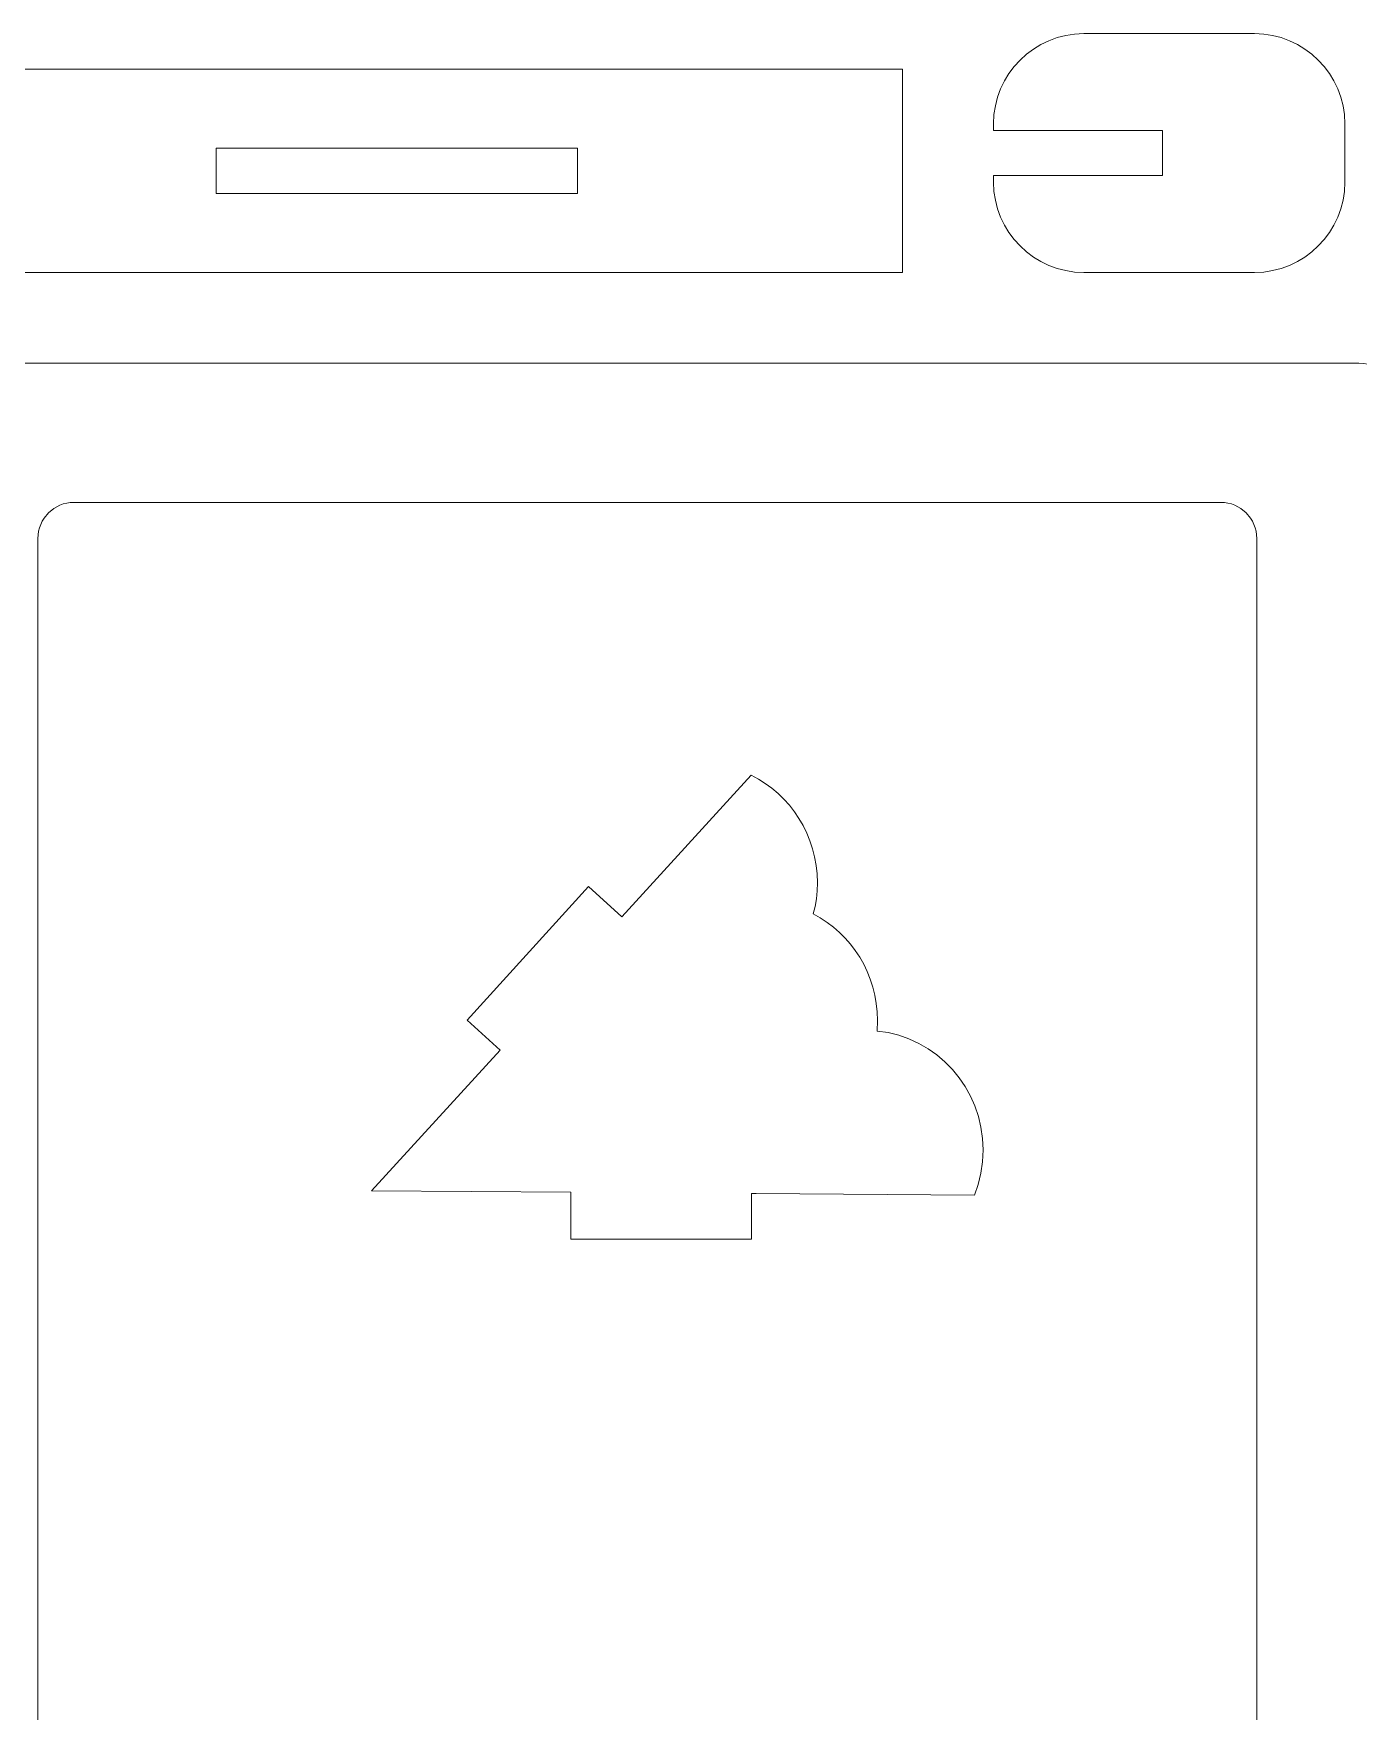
# Model space of a CAD drawing. Header units: millimetres. Extents: x -580 to 580, y -723 to 723.
# Drawn here: x -73.3 to 7.9, y 399.2 to 502 of the extents above; entities that cross this region are included whole.
import ezdxf

# ---------------------------------------------------------------- set-up
doc = ezdxf.new("R2010")
doc.units = ezdxf.units.MM
doc.header["$MEASUREMENT"] = 0
doc.layers.add('Camada 1', color=7, linetype='Continuous')

msp = doc.modelspace()

# ---------------------------------------------------------------- linework, layer by layer
at = {"layer": 'Camada 1', "color": 250, "lineweight": 9}
for points, knots in [([(-14.4818, 496.4651), (-14.4818, 496.4651), (-14.4818, 496.0619), (-14.4818, 496.0619), (-14.4818, 496.0619), (-14.4818, 496.0619), (-4.1449, 496.0619), (-4.1449, 496.0619), (-4.1449, 496.0619), (-4.1449, 496.0619), (-4.1449, 493.2965), (-4.1449, 493.2965), (-4.1449, 493.2965), (-4.1449, 493.2965), (-14.4818, 493.2965), (-14.4818, 493.2965), (-14.4818, 493.2965), (-14.4818, 493.2965), (-14.4818, 492.8928), (-14.4818, 492.8928), (-14.4818, 492.8928), (-14.4818, 492.8928), (-14.453, 492.3294), (-14.453, 492.3294), (-14.453, 492.3294), (-14.453, 492.3294), (-14.3689, 491.7818), (-14.3689, 491.7818), (-14.3689, 491.7818), (-14.3689, 491.7818), (-14.232, 491.2528), (-14.232, 491.2528), (-14.232, 491.2528), (-14.232, 491.2528), (-14.0453, 490.7453), (-14.0453, 490.7453), (-14.0453, 490.7453), (-14.0453, 490.7453), (-13.8116, 490.2621), (-13.8116, 490.2621), (-13.8116, 490.2621), (-13.8116, 490.2621), (-13.5338, 489.8061), (-13.5338, 489.8061), (-13.5338, 489.8061), (-13.5338, 489.8061), (-13.2147, 489.38), (-13.2147, 489.38), (-13.2147, 489.38), (-13.2147, 489.38), (-12.8571, 488.9867), (-12.8571, 488.9867), (-12.8571, 488.9867), (-12.8571, 488.9867), (-12.4638, 488.6292), (-12.4638, 488.6292), (-12.4638, 488.6292), (-12.4638, 488.6292), (-12.0378, 488.31), (-12.0378, 488.31), (-12.0378, 488.31), (-12.0378, 488.31), (-11.5817, 488.0322), (-11.5817, 488.0322), (-11.5817, 488.0322), (-11.5817, 488.0322), (-11.0985, 487.7985), (-11.0985, 487.7985), (-11.0985, 487.7985), (-11.0985, 487.7985), (-10.591, 487.6119), (-10.591, 487.6119), (-10.591, 487.6119), (-10.591, 487.6119), (-10.062, 487.475), (-10.062, 487.475), (-10.062, 487.475), (-10.062, 487.475), (-9.5145, 487.3908), (-9.5145, 487.3908), (-9.5145, 487.3908), (-9.5145, 487.3908), (-8.9511, 487.3621), (-8.9511, 487.3621), (-8.9511, 487.3621), (-8.9511, 487.3621), (1.4986, 487.3621), (1.4986, 487.3621), (1.4986, 487.3621), (1.4986, 487.3621), (2.0621, 487.3908), (2.0621, 487.3908), (2.0621, 487.3908), (2.0621, 487.3908), (2.6097, 487.475), (2.6097, 487.475), (2.6097, 487.475), (2.6097, 487.475), (3.1387, 487.6119), (3.1387, 487.6119), (3.1387, 487.6119), (3.1387, 487.6119), (3.6461, 487.7985), (3.6461, 487.7985), (3.6461, 487.7985), (3.6461, 487.7985), (4.1293, 488.0322), (4.1293, 488.0322), (4.1293, 488.0322), (4.1293, 488.0322), (4.5854, 488.31), (4.5854, 488.31), (4.5854, 488.31), (4.5854, 488.31), (5.0115, 488.6292), (5.0115, 488.6292), (5.0115, 488.6292), (5.0115, 488.6292), (5.4047, 488.9867), (5.4047, 488.9867), (5.4047, 488.9867), (5.4047, 488.9867), (5.7623, 489.38), (5.7623, 489.38), (5.7623, 489.38), (5.7623, 489.38), (6.0815, 489.8061), (6.0815, 489.8061), (6.0815, 489.8061), (6.0815, 489.8061), (6.3593, 490.2621), (6.3593, 490.2621), (6.3593, 490.2621), (6.3593, 490.2621), (6.593, 490.7453), (6.593, 490.7453), (6.593, 490.7453), (6.593, 490.7453), (6.7796, 491.2528), (6.7796, 491.2528), (6.7796, 491.2528), (6.7796, 491.2528), (6.9165, 491.7818), (6.9165, 491.7818), (6.9165, 491.7818), (6.9165, 491.7818), (7.0007, 492.3294), (7.0007, 492.3294), (7.0007, 492.3294), (7.0007, 492.3294), (7.0293, 492.8928), (7.0293, 492.8928), (7.0293, 492.8928), (7.0293, 492.8928), (7.0293, 496.4651), (7.0293, 496.4651), (7.0293, 496.4651), (7.0293, 496.4651), (7.0007, 497.0285), (7.0007, 497.0285), (7.0007, 497.0285), (7.0007, 497.0285), (6.9165, 497.5761), (6.9165, 497.5761), (6.9165, 497.5761), (6.9165, 497.5761), (6.7796, 498.1051), (6.7796, 498.1051), (6.7796, 498.1051), (6.7796, 498.1051), (6.593, 498.6125), (6.593, 498.6125), (6.593, 498.6125), (6.593, 498.6125), (6.3593, 499.0957), (6.3593, 499.0957), (6.3593, 499.0957), (6.3593, 499.0957), (6.0815, 499.5518), (6.0815, 499.5518), (6.0815, 499.5518), (6.0815, 499.5518), (5.7623, 499.9779), (5.7623, 499.9779), (5.7623, 499.9779), (5.7623, 499.9779), (5.4047, 500.3711), (5.4047, 500.3711), (5.4047, 500.3711), (5.4047, 500.3711), (5.0115, 500.7288), (5.0115, 500.7288), (5.0115, 500.7288), (5.0115, 500.7288), (4.5854, 501.0479), (4.5854, 501.0479), (4.5854, 501.0479), (4.5854, 501.0479), (4.1293, 501.3257), (4.1293, 501.3257), (4.1293, 501.3257), (4.1293, 501.3257), (3.6461, 501.5594), (3.6461, 501.5594), (3.6461, 501.5594), (3.6461, 501.5594), (3.1387, 501.7461), (3.1387, 501.7461), (3.1387, 501.7461), (3.1387, 501.7461), (2.6097, 501.8829), (2.6097, 501.8829), (2.6097, 501.8829), (2.6097, 501.8829), (2.0621, 501.9671), (2.0621, 501.9671), (2.0621, 501.9671), (2.0621, 501.9671), (1.4986, 501.9958), (1.4986, 501.9958), (1.4986, 501.9958), (1.4986, 501.9958), (-8.9511, 501.9958), (-8.9511, 501.9958), (-8.9511, 501.9958), (-8.9511, 501.9958), (-9.5145, 501.9671), (-9.5145, 501.9671), (-9.5145, 501.9671), (-9.5145, 501.9671), (-10.062, 501.8829), (-10.062, 501.8829), (-10.062, 501.8829), (-10.062, 501.8829), (-10.591, 501.7461), (-10.591, 501.7461), (-10.591, 501.7461), (-10.591, 501.7461), (-11.0985, 501.5594), (-11.0985, 501.5594), (-11.0985, 501.5594), (-11.0985, 501.5594), (-11.5817, 501.3257), (-11.5817, 501.3257), (-11.5817, 501.3257), (-11.5817, 501.3257), (-12.0378, 501.0479), (-12.0378, 501.0479), (-12.0378, 501.0479), (-12.0378, 501.0479), (-12.4638, 500.7288), (-12.4638, 500.7288), (-12.4638, 500.7288), (-12.4638, 500.7288), (-12.8571, 500.3711), (-12.8571, 500.3711), (-12.8571, 500.3711), (-12.8571, 500.3711), (-13.2147, 499.9779), (-13.2147, 499.9779), (-13.2147, 499.9779), (-13.2147, 499.9779), (-13.5338, 499.5518), (-13.5338, 499.5518), (-13.5338, 499.5518), (-13.5338, 499.5518), (-13.8116, 499.0957), (-13.8116, 499.0957), (-13.8116, 499.0957), (-13.8116, 499.0957), (-14.0453, 498.6125), (-14.0453, 498.6125), (-14.0453, 498.6125), (-14.0453, 498.6125), (-14.232, 498.1051), (-14.232, 498.1051), (-14.232, 498.1051), (-14.232, 498.1051), (-14.3689, 497.5761), (-14.3689, 497.5761), (-14.3689, 497.5761), (-14.3689, 497.5761), (-14.453, 497.0285), (-14.453, 497.0285), (-14.453, 497.0285), (-14.453, 497.0285), (-14.4818, 496.4651), (-14.4818, 496.4651), (-14.4818, 496.4651), (-14.4818, 496.4651), (-14.4818, 496.4651), (-14.4818, 496.4651)], [0, 0, 0, 0, 0.01351351, 0.01351351, 0.01351351, 0.01351351, 0.02702703, 0.02702703, 0.02702703, 0.02702703, 0.04054054, 0.04054054, 0.04054054, 0.04054054, 0.05405405, 0.05405405, 0.05405405, 0.05405405, 0.06756757, 0.06756757, 0.06756757, 0.06756757, 0.08108108, 0.08108108, 0.08108108, 0.08108108, 0.09459459, 0.09459459, 0.09459459, 0.09459459, 0.10810811, 0.10810811, 0.10810811, 0.10810811, 0.12162162, 0.12162162, 0.12162162, 0.12162162, 0.13513514, 0.13513514, 0.13513514, 0.13513514, 0.14864865, 0.14864865, 0.14864865, 0.14864865, 0.16216216, 0.16216216, 0.16216216, 0.16216216, 0.17567568, 0.17567568, 0.17567568, 0.17567568, 0.18918919, 0.18918919, 0.18918919, 0.18918919, 0.2027027, 0.2027027, 0.2027027, 0.2027027, 0.21621622, 0.21621622, 0.21621622, 0.21621622, 0.22972973, 0.22972973, 0.22972973, 0.22972973, 0.24324324, 0.24324324, 0.24324324, 0.24324324, 0.25675676, 0.25675676, 0.25675676, 0.25675676, 0.27027027, 0.27027027, 0.27027027, 0.27027027, 0.28378378, 0.28378378, 0.28378378, 0.28378378, 0.2972973, 0.2972973, 0.2972973, 0.2972973, 0.31081081, 0.31081081, 0.31081081, 0.31081081, 0.32432432, 0.32432432, 0.32432432, 0.32432432, 0.33783784, 0.33783784, 0.33783784, 0.33783784, 0.35135135, 0.35135135, 0.35135135, 0.35135135, 0.36486486, 0.36486486, 0.36486486, 0.36486486, 0.37837838, 0.37837838, 0.37837838, 0.37837838, 0.39189189, 0.39189189, 0.39189189, 0.39189189, 0.40540541, 0.40540541, 0.40540541, 0.40540541, 0.41891892, 0.41891892, 0.41891892, 0.41891892, 0.43243243, 0.43243243, 0.43243243, 0.43243243, 0.44594595, 0.44594595, 0.44594595, 0.44594595, 0.45945946, 0.45945946, 0.45945946, 0.45945946, 0.47297297, 0.47297297, 0.47297297, 0.47297297, 0.48648649, 0.48648649, 0.48648649, 0.48648649, 0.5, 0.5, 0.5, 0.5, 0.51351351, 0.51351351, 0.51351351, 0.51351351, 0.52702703, 0.52702703, 0.52702703, 0.52702703, 0.54054054, 0.54054054, 0.54054054, 0.54054054, 0.55405405, 0.55405405, 0.55405405, 0.55405405, 0.56756757, 0.56756757, 0.56756757, 0.56756757, 0.58108108, 0.58108108, 0.58108108, 0.58108108, 0.59459459, 0.59459459, 0.59459459, 0.59459459, 0.60810811, 0.60810811, 0.60810811, 0.60810811, 0.62162162, 0.62162162, 0.62162162, 0.62162162, 0.63513514, 0.63513514, 0.63513514, 0.63513514, 0.64864865, 0.64864865, 0.64864865, 0.64864865, 0.66216216, 0.66216216, 0.66216216, 0.66216216, 0.67567568, 0.67567568, 0.67567568, 0.67567568, 0.68918919, 0.68918919, 0.68918919, 0.68918919, 0.7027027, 0.7027027, 0.7027027, 0.7027027, 0.71621622, 0.71621622, 0.71621622, 0.71621622, 0.72972973, 0.72972973, 0.72972973, 0.72972973, 0.74324324, 0.74324324, 0.74324324, 0.74324324, 0.75675676, 0.75675676, 0.75675676, 0.75675676, 0.77027027, 0.77027027, 0.77027027, 0.77027027, 0.78378378, 0.78378378, 0.78378378, 0.78378378, 0.7972973, 0.7972973, 0.7972973, 0.7972973, 0.81081081, 0.81081081, 0.81081081, 0.81081081, 0.82432432, 0.82432432, 0.82432432, 0.82432432, 0.83783784, 0.83783784, 0.83783784, 0.83783784, 0.85135135, 0.85135135, 0.85135135, 0.85135135, 0.86486486, 0.86486486, 0.86486486, 0.86486486, 0.87837838, 0.87837838, 0.87837838, 0.87837838, 0.89189189, 0.89189189, 0.89189189, 0.89189189, 0.90540541, 0.90540541, 0.90540541, 0.90540541, 0.91891892, 0.91891892, 0.91891892, 0.91891892, 0.93243243, 0.93243243, 0.93243243, 0.93243243, 0.94594595, 0.94594595, 0.94594595, 0.94594595, 0.95945946, 0.95945946, 0.95945946, 0.95945946, 0.97297297, 0.97297297, 0.97297297, 0.97297297, 1, 1, 1, 1]), ([(-20.0494, 487.3621), (-20.0494, 487.3621), (-20.0494, 499.8062), (-20.0494, 499.8062), (-20.0494, 499.8062), (-20.0494, 499.8062), (-81.9933, 499.8062), (-81.9933, 499.8062), (-81.9933, 499.8062), (-81.9933, 499.8062), (-81.9933, 487.3621), (-81.9933, 487.3621), (-81.9933, 487.3621), (-81.9933, 487.3621), (-20.0494, 487.3621), (-20.0494, 487.3621), (-20.0494, 487.3621), (-20.0494, 487.3621), (-20.0494, 487.3621), (-20.0494, 487.3621)], [0, 0, 0, 0, 0.16666667, 0.16666667, 0.16666667, 0.16666667, 0.33333333, 0.33333333, 0.33333333, 0.33333333, 0.5, 0.5, 0.5, 0.5, 0.66666667, 0.66666667, 0.66666667, 0.66666667, 1, 1, 1, 1]), ([(7.8928, 377.0311), (7.8928, 377.0311), (-79.2502, 377.0311), (-79.2502, 377.0311), (-79.2502, 377.0311), (-79.2502, 377.0311), (-79.5296, 377.0454), (-79.5296, 377.0454), (-79.5296, 377.0454), (-79.5296, 377.0454), (-79.8011, 377.0871), (-79.8011, 377.0871), (-79.8011, 377.0871), (-79.8011, 377.0871), (-80.0636, 377.155), (-80.0636, 377.155), (-80.0636, 377.155), (-80.0636, 377.155), (-80.3152, 377.2475), (-80.3152, 377.2475), (-80.3152, 377.2475), (-80.3152, 377.2475), (-80.5549, 377.3635), (-80.5549, 377.3635), (-80.5549, 377.3635), (-80.5549, 377.3635), (-80.7811, 377.5013), (-80.7811, 377.5013), (-80.7811, 377.5013), (-80.7811, 377.5013), (-80.9925, 377.6595), (-80.9925, 377.6595), (-80.9925, 377.6595), (-80.9925, 377.6595), (-81.1875, 377.8369), (-81.1875, 377.8369), (-81.1875, 377.8369), (-81.1875, 377.8369), (-81.3649, 378.0319), (-81.3649, 378.0319), (-81.3649, 378.0319), (-81.3649, 378.0319), (-81.5232, 378.2433), (-81.5232, 378.2433), (-81.5232, 378.2433), (-81.5232, 378.2433), (-81.661, 378.4695), (-81.661, 378.4695), (-81.661, 378.4695), (-81.661, 378.4695), (-81.7769, 378.7092), (-81.7769, 378.7092), (-81.7769, 378.7092), (-81.7769, 378.7092), (-81.8695, 378.9609), (-81.8695, 378.9609), (-81.8695, 378.9609), (-81.8695, 378.9609), (-81.9374, 379.2233), (-81.9374, 379.2233), (-81.9374, 379.2233), (-81.9374, 379.2233), (-81.9792, 379.4949), (-81.9792, 379.4949), (-81.9792, 379.4949), (-81.9792, 379.4949), (-81.9933, 379.7743), (-81.9933, 379.7743), (-81.9933, 379.7743), (-81.9933, 379.7743), (-81.9933, 479.0621), (-81.9933, 479.0621), (-81.9933, 479.0621), (-81.9933, 479.0621), (-81.9792, 479.3415), (-81.9792, 479.3415), (-81.9792, 479.3415), (-81.9792, 479.3415), (-81.9374, 479.6131), (-81.9374, 479.6131), (-81.9374, 479.6131), (-81.9374, 479.6131), (-81.8695, 479.8755), (-81.8695, 479.8755), (-81.8695, 479.8755), (-81.8695, 479.8755), (-81.7769, 480.1272), (-81.7769, 480.1272), (-81.7769, 480.1272), (-81.7769, 480.1272), (-81.661, 480.3668), (-81.661, 480.3668), (-81.661, 480.3668), (-81.661, 480.3668), (-81.5232, 480.593), (-81.5232, 480.593), (-81.5232, 480.593), (-81.5232, 480.593), (-81.3649, 480.8044), (-81.3649, 480.8044), (-81.3649, 480.8044), (-81.3649, 480.8044), (-81.1875, 480.9995), (-81.1875, 480.9995), (-81.1875, 480.9995), (-81.1875, 480.9995), (-80.9925, 481.1768), (-80.9925, 481.1768), (-80.9925, 481.1768), (-80.9925, 481.1768), (-80.7811, 481.3352), (-80.7811, 481.3352), (-80.7811, 481.3352), (-80.7811, 481.3352), (-80.5549, 481.473), (-80.5549, 481.473), (-80.5549, 481.473), (-80.5549, 481.473), (-80.3152, 481.5889), (-80.3152, 481.5889), (-80.3152, 481.5889), (-80.3152, 481.5889), (-80.0636, 481.6814), (-80.0636, 481.6814), (-80.0636, 481.6814), (-80.0636, 481.6814), (-79.8011, 481.7493), (-79.8011, 481.7493), (-79.8011, 481.7493), (-79.8011, 481.7493), (-79.5296, 481.7911), (-79.5296, 481.7911), (-79.5296, 481.7911), (-79.5296, 481.7911), (-79.2502, 481.8053), (-79.2502, 481.8053), (-79.2502, 481.8053), (-79.2502, 481.8053), (7.8928, 481.8053), (7.8928, 481.8053), (7.8928, 481.8053), (7.8928, 481.8053), (8.1722, 481.7911), (8.1722, 481.7911), (8.1722, 481.7911), (8.1722, 481.7911), (8.4438, 481.7493), (8.4438, 481.7493), (8.4438, 481.7493), (8.4438, 481.7493), (8.7062, 481.6814), (8.7062, 481.6814), (8.7062, 481.6814), (8.7062, 481.6814), (8.9579, 481.5889), (8.9579, 481.5889), (8.9579, 481.5889), (8.9579, 481.5889), (9.1976, 481.473), (9.1976, 481.473), (9.1976, 481.473), (9.1976, 481.473), (9.4238, 481.3352), (9.4238, 481.3352), (9.4238, 481.3352), (9.4238, 481.3352), (9.6351, 481.1768), (9.6351, 481.1768), (9.6351, 481.1768), (9.6351, 481.1768), (9.8302, 480.9995), (9.8302, 480.9995), (9.8302, 480.9995), (9.8302, 480.9995), (10.0075, 480.8044), (10.0075, 480.8044), (10.0075, 480.8044), (10.0075, 480.8044), (10.1658, 480.593), (10.1658, 480.593), (10.1658, 480.593), (10.1658, 480.593), (10.3036, 480.3668), (10.3036, 480.3668), (10.3036, 480.3668), (10.3036, 480.3668), (10.4196, 480.1272), (10.4196, 480.1272), (10.4196, 480.1272), (10.4196, 480.1272), (10.5121, 479.8755), (10.5121, 479.8755), (10.5121, 479.8755), (10.5121, 479.8755), (10.58, 479.6131), (10.58, 479.6131), (10.58, 479.6131), (10.58, 479.6131), (10.6217, 479.3415), (10.6217, 479.3415), (10.6217, 479.3415), (10.6217, 479.3415), (10.636, 479.0621), (10.636, 479.0621), (10.636, 479.0621), (10.636, 479.0621), (10.636, 379.7743), (10.636, 379.7743), (10.636, 379.7743), (10.636, 379.7743), (10.6217, 379.4949), (10.6217, 379.4949), (10.6217, 379.4949), (10.6217, 379.4949), (10.58, 379.2233), (10.58, 379.2233), (10.58, 379.2233), (10.58, 379.2233), (10.5121, 378.9609), (10.5121, 378.9609), (10.5121, 378.9609), (10.5121, 378.9609), (10.4196, 378.7092), (10.4196, 378.7092), (10.4196, 378.7092), (10.4196, 378.7092), (10.3036, 378.4695), (10.3036, 378.4695), (10.3036, 378.4695), (10.3036, 378.4695), (10.1658, 378.2433), (10.1658, 378.2433), (10.1658, 378.2433), (10.1658, 378.2433), (10.0075, 378.0319), (10.0075, 378.0319), (10.0075, 378.0319), (10.0075, 378.0319), (9.8302, 377.8369), (9.8302, 377.8369), (9.8302, 377.8369), (9.8302, 377.8369), (9.6351, 377.6595), (9.6351, 377.6595), (9.6351, 377.6595), (9.6351, 377.6595), (9.4238, 377.5013), (9.4238, 377.5013), (9.4238, 377.5013), (9.4238, 377.5013), (9.1976, 377.3635), (9.1976, 377.3635), (9.1976, 377.3635), (9.1976, 377.3635), (8.9579, 377.2475), (8.9579, 377.2475), (8.9579, 377.2475), (8.9579, 377.2475), (8.7062, 377.155), (8.7062, 377.155), (8.7062, 377.155), (8.7062, 377.155), (8.4438, 377.0871), (8.4438, 377.0871), (8.4438, 377.0871), (8.4438, 377.0871), (8.1722, 377.0454), (8.1722, 377.0454), (8.1722, 377.0454), (8.1722, 377.0454), (7.8928, 377.0311), (7.8928, 377.0311), (7.8928, 377.0311), (7.8928, 377.0311), (7.8928, 377.0311), (7.8928, 377.0311)], [0, 0, 0, 0, 0.01428571, 0.01428571, 0.01428571, 0.01428571, 0.02857143, 0.02857143, 0.02857143, 0.02857143, 0.04285714, 0.04285714, 0.04285714, 0.04285714, 0.05714286, 0.05714286, 0.05714286, 0.05714286, 0.07142857, 0.07142857, 0.07142857, 0.07142857, 0.08571429, 0.08571429, 0.08571429, 0.08571429, 0.1, 0.1, 0.1, 0.1, 0.11428571, 0.11428571, 0.11428571, 0.11428571, 0.12857143, 0.12857143, 0.12857143, 0.12857143, 0.14285714, 0.14285714, 0.14285714, 0.14285714, 0.15714286, 0.15714286, 0.15714286, 0.15714286, 0.17142857, 0.17142857, 0.17142857, 0.17142857, 0.18571429, 0.18571429, 0.18571429, 0.18571429, 0.2, 0.2, 0.2, 0.2, 0.21428571, 0.21428571, 0.21428571, 0.21428571, 0.22857143, 0.22857143, 0.22857143, 0.22857143, 0.24285714, 0.24285714, 0.24285714, 0.24285714, 0.25714286, 0.25714286, 0.25714286, 0.25714286, 0.27142857, 0.27142857, 0.27142857, 0.27142857, 0.28571429, 0.28571429, 0.28571429, 0.28571429, 0.3, 0.3, 0.3, 0.3, 0.31428571, 0.31428571, 0.31428571, 0.31428571, 0.32857143, 0.32857143, 0.32857143, 0.32857143, 0.34285714, 0.34285714, 0.34285714, 0.34285714, 0.35714286, 0.35714286, 0.35714286, 0.35714286, 0.37142857, 0.37142857, 0.37142857, 0.37142857, 0.38571429, 0.38571429, 0.38571429, 0.38571429, 0.4, 0.4, 0.4, 0.4, 0.41428571, 0.41428571, 0.41428571, 0.41428571, 0.42857143, 0.42857143, 0.42857143, 0.42857143, 0.44285714, 0.44285714, 0.44285714, 0.44285714, 0.45714286, 0.45714286, 0.45714286, 0.45714286, 0.47142857, 0.47142857, 0.47142857, 0.47142857, 0.48571429, 0.48571429, 0.48571429, 0.48571429, 0.5, 0.5, 0.5, 0.5, 0.51428571, 0.51428571, 0.51428571, 0.51428571, 0.52857143, 0.52857143, 0.52857143, 0.52857143, 0.54285714, 0.54285714, 0.54285714, 0.54285714, 0.55714286, 0.55714286, 0.55714286, 0.55714286, 0.57142857, 0.57142857, 0.57142857, 0.57142857, 0.58571429, 0.58571429, 0.58571429, 0.58571429, 0.6, 0.6, 0.6, 0.6, 0.61428571, 0.61428571, 0.61428571, 0.61428571, 0.62857143, 0.62857143, 0.62857143, 0.62857143, 0.64285714, 0.64285714, 0.64285714, 0.64285714, 0.65714286, 0.65714286, 0.65714286, 0.65714286, 0.67142857, 0.67142857, 0.67142857, 0.67142857, 0.68571429, 0.68571429, 0.68571429, 0.68571429, 0.7, 0.7, 0.7, 0.7, 0.71428571, 0.71428571, 0.71428571, 0.71428571, 0.72857143, 0.72857143, 0.72857143, 0.72857143, 0.74285714, 0.74285714, 0.74285714, 0.74285714, 0.75714286, 0.75714286, 0.75714286, 0.75714286, 0.77142857, 0.77142857, 0.77142857, 0.77142857, 0.78571429, 0.78571429, 0.78571429, 0.78571429, 0.8, 0.8, 0.8, 0.8, 0.81428571, 0.81428571, 0.81428571, 0.81428571, 0.82857143, 0.82857143, 0.82857143, 0.82857143, 0.84285714, 0.84285714, 0.84285714, 0.84285714, 0.85714286, 0.85714286, 0.85714286, 0.85714286, 0.87142857, 0.87142857, 0.87142857, 0.87142857, 0.88571429, 0.88571429, 0.88571429, 0.88571429, 0.9, 0.9, 0.9, 0.9, 0.91428571, 0.91428571, 0.91428571, 0.91428571, 0.92857143, 0.92857143, 0.92857143, 0.92857143, 0.94285714, 0.94285714, 0.94285714, 0.94285714, 0.95714286, 0.95714286, 0.95714286, 0.95714286, 0.97142857, 0.97142857, 0.97142857, 0.97142857, 1, 1, 1, 1])]:
    msp.add_open_spline(points, degree=3, knots=knots, dxfattribs=at)
at = {"layer": 'Camada 1', "color": 240, "lineweight": 9}
for points, knots in [([(-39.96, 492.2014), (-39.96, 492.2014), (-39.96, 494.9668), (-39.96, 494.9668), (-39.96, 494.9668), (-39.96, 494.9668), (-62.0828, 494.9668), (-62.0828, 494.9668), (-62.0828, 494.9668), (-62.0828, 494.9668), (-62.0828, 492.2014), (-62.0828, 492.2014), (-62.0828, 492.2014), (-62.0828, 492.2014), (-39.96, 492.2014), (-39.96, 492.2014), (-39.96, 492.2014), (-39.96, 492.2014), (-39.96, 492.2014), (-39.96, 492.2014)], [0, 0, 0, 0, 0.16666667, 0.16666667, 0.16666667, 0.16666667, 0.33333333, 0.33333333, 0.33333333, 0.33333333, 0.5, 0.5, 0.5, 0.5, 0.66666667, 0.66666667, 0.66666667, 0.66666667, 1, 1, 1, 1]), ([(-0.5736, 385.5533), (-0.5736, 385.5533), (-70.7837, 385.5533), (-70.7837, 385.5533), (-70.7837, 385.5533), (-70.7837, 385.5533), (-71.0089, 385.5649), (-71.0089, 385.5649), (-71.0089, 385.5649), (-71.0089, 385.5649), (-71.2277, 385.5984), (-71.2277, 385.5984), (-71.2277, 385.5984), (-71.2277, 385.5984), (-71.4391, 385.6532), (-71.4391, 385.6532), (-71.4391, 385.6532), (-71.4391, 385.6532), (-71.6419, 385.7277), (-71.6419, 385.7277), (-71.6419, 385.7277), (-71.6419, 385.7277), (-71.835, 385.8211), (-71.835, 385.8211), (-71.835, 385.8211), (-71.835, 385.8211), (-72.0172, 385.9321), (-72.0172, 385.9321), (-72.0172, 385.9321), (-72.0172, 385.9321), (-72.3446, 386.2025), (-72.3446, 386.2025), (-72.3446, 386.2025), (-72.3446, 386.2025), (-72.615, 386.53), (-72.615, 386.53), (-72.615, 386.53), (-72.615, 386.53), (-72.7261, 386.7122), (-72.7261, 386.7122), (-72.7261, 386.7122), (-72.7261, 386.7122), (-72.8194, 386.9052), (-72.8194, 386.9052), (-72.8194, 386.9052), (-72.8194, 386.9052), (-72.894, 387.108), (-72.894, 387.108), (-72.894, 387.108), (-72.894, 387.108), (-72.9487, 387.3195), (-72.9487, 387.3195), (-72.9487, 387.3195), (-72.9487, 387.3195), (-72.9823, 387.5383), (-72.9823, 387.5383), (-72.9823, 387.5383), (-72.9823, 387.5383), (-72.9938, 387.7634), (-72.9938, 387.7634), (-72.9938, 387.7634), (-72.9938, 387.7634), (-72.9938, 471.073), (-72.9938, 471.073), (-72.9938, 471.073), (-72.9938, 471.073), (-72.9823, 471.2981), (-72.9823, 471.2981), (-72.9823, 471.2981), (-72.9823, 471.2981), (-72.9487, 471.517), (-72.9487, 471.517), (-72.9487, 471.517), (-72.9487, 471.517), (-72.894, 471.7283), (-72.894, 471.7283), (-72.894, 471.7283), (-72.894, 471.7283), (-72.8194, 471.9311), (-72.8194, 471.9311), (-72.8194, 471.9311), (-72.8194, 471.9311), (-72.7261, 472.1242), (-72.7261, 472.1242), (-72.7261, 472.1242), (-72.7261, 472.1242), (-72.615, 472.3065), (-72.615, 472.3065), (-72.615, 472.3065), (-72.615, 472.3065), (-72.3446, 472.6339), (-72.3446, 472.6339), (-72.3446, 472.6339), (-72.3446, 472.6339), (-72.0172, 472.9043), (-72.0172, 472.9043), (-72.0172, 472.9043), (-72.0172, 472.9043), (-71.835, 473.0153), (-71.835, 473.0153), (-71.835, 473.0153), (-71.835, 473.0153), (-71.6419, 473.1086), (-71.6419, 473.1086), (-71.6419, 473.1086), (-71.6419, 473.1086), (-71.4391, 473.1833), (-71.4391, 473.1833), (-71.4391, 473.1833), (-71.4391, 473.1833), (-71.2277, 473.2379), (-71.2277, 473.2379), (-71.2277, 473.2379), (-71.2277, 473.2379), (-71.0089, 473.2716), (-71.0089, 473.2716), (-71.0089, 473.2716), (-71.0089, 473.2716), (-70.7837, 473.283), (-70.7837, 473.283), (-70.7837, 473.283), (-70.7837, 473.283), (-0.5736, 473.283), (-0.5736, 473.283), (-0.5736, 473.283), (-0.5736, 473.283), (-0.3485, 473.2716), (-0.3485, 473.2716), (-0.3485, 473.2716), (-0.3485, 473.2716), (-0.1297, 473.2379), (-0.1297, 473.2379), (-0.1297, 473.2379), (-0.1297, 473.2379), (0.0818, 473.1833), (0.0818, 473.1833), (0.0818, 473.1833), (0.0818, 473.1833), (0.2846, 473.1086), (0.2846, 473.1086), (0.2846, 473.1086), (0.2846, 473.1086), (0.4777, 473.0153), (0.4777, 473.0153), (0.4777, 473.0153), (0.4777, 473.0153), (0.6599, 472.9043), (0.6599, 472.9043), (0.6599, 472.9043), (0.6599, 472.9043), (0.9872, 472.6339), (0.9872, 472.6339), (0.9872, 472.6339), (0.9872, 472.6339), (1.2577, 472.3065), (1.2577, 472.3065), (1.2577, 472.3065), (1.2577, 472.3065), (1.3687, 472.1242), (1.3687, 472.1242), (1.3687, 472.1242), (1.3687, 472.1242), (1.462, 471.9311), (1.462, 471.9311), (1.462, 471.9311), (1.462, 471.9311), (1.5366, 471.7283), (1.5366, 471.7283), (1.5366, 471.7283), (1.5366, 471.7283), (1.5914, 471.517), (1.5914, 471.517), (1.5914, 471.517), (1.5914, 471.517), (1.625, 471.2981), (1.625, 471.2981), (1.625, 471.2981), (1.625, 471.2981), (1.6364, 471.073), (1.6364, 471.073), (1.6364, 471.073), (1.6364, 471.073), (1.6364, 387.7634), (1.6364, 387.7634), (1.6364, 387.7634), (1.6364, 387.7634), (1.625, 387.5383), (1.625, 387.5383), (1.625, 387.5383), (1.625, 387.5383), (1.5914, 387.3195), (1.5914, 387.3195), (1.5914, 387.3195), (1.5914, 387.3195), (1.5366, 387.108), (1.5366, 387.108), (1.5366, 387.108), (1.5366, 387.108), (1.462, 386.9052), (1.462, 386.9052), (1.462, 386.9052), (1.462, 386.9052), (1.3687, 386.7122), (1.3687, 386.7122), (1.3687, 386.7122), (1.3687, 386.7122), (1.2577, 386.53), (1.2577, 386.53), (1.2577, 386.53), (1.2577, 386.53), (0.9872, 386.2025), (0.9872, 386.2025), (0.9872, 386.2025), (0.9872, 386.2025), (0.6599, 385.9321), (0.6599, 385.9321), (0.6599, 385.9321), (0.6599, 385.9321), (0.4777, 385.8211), (0.4777, 385.8211), (0.4777, 385.8211), (0.4777, 385.8211), (0.2846, 385.7277), (0.2846, 385.7277), (0.2846, 385.7277), (0.2846, 385.7277), (0.0818, 385.6532), (0.0818, 385.6532), (0.0818, 385.6532), (0.0818, 385.6532), (-0.1297, 385.5984), (-0.1297, 385.5984), (-0.1297, 385.5984), (-0.1297, 385.5984), (-0.3485, 385.5649), (-0.3485, 385.5649), (-0.3485, 385.5649), (-0.3485, 385.5649), (-0.5736, 385.5533), (-0.5736, 385.5533), (-0.5736, 385.5533), (-0.5736, 385.5533), (-0.5736, 385.5533), (-0.5736, 385.5533)], [0, 0, 0, 0, 0.01612903, 0.01612903, 0.01612903, 0.01612903, 0.03225806, 0.03225806, 0.03225806, 0.03225806, 0.0483871, 0.0483871, 0.0483871, 0.0483871, 0.06451613, 0.06451613, 0.06451613, 0.06451613, 0.08064516, 0.08064516, 0.08064516, 0.08064516, 0.09677419, 0.09677419, 0.09677419, 0.09677419, 0.11290323, 0.11290323, 0.11290323, 0.11290323, 0.12903226, 0.12903226, 0.12903226, 0.12903226, 0.14516129, 0.14516129, 0.14516129, 0.14516129, 0.16129032, 0.16129032, 0.16129032, 0.16129032, 0.17741935, 0.17741935, 0.17741935, 0.17741935, 0.19354839, 0.19354839, 0.19354839, 0.19354839, 0.20967742, 0.20967742, 0.20967742, 0.20967742, 0.22580645, 0.22580645, 0.22580645, 0.22580645, 0.24193548, 0.24193548, 0.24193548, 0.24193548, 0.25806452, 0.25806452, 0.25806452, 0.25806452, 0.27419355, 0.27419355, 0.27419355, 0.27419355, 0.29032258, 0.29032258, 0.29032258, 0.29032258, 0.30645161, 0.30645161, 0.30645161, 0.30645161, 0.32258065, 0.32258065, 0.32258065, 0.32258065, 0.33870968, 0.33870968, 0.33870968, 0.33870968, 0.35483871, 0.35483871, 0.35483871, 0.35483871, 0.37096774, 0.37096774, 0.37096774, 0.37096774, 0.38709677, 0.38709677, 0.38709677, 0.38709677, 0.40322581, 0.40322581, 0.40322581, 0.40322581, 0.41935484, 0.41935484, 0.41935484, 0.41935484, 0.43548387, 0.43548387, 0.43548387, 0.43548387, 0.4516129, 0.4516129, 0.4516129, 0.4516129, 0.46774194, 0.46774194, 0.46774194, 0.46774194, 0.48387097, 0.48387097, 0.48387097, 0.48387097, 0.5, 0.5, 0.5, 0.5, 0.51612903, 0.51612903, 0.51612903, 0.51612903, 0.53225806, 0.53225806, 0.53225806, 0.53225806, 0.5483871, 0.5483871, 0.5483871, 0.5483871, 0.56451613, 0.56451613, 0.56451613, 0.56451613, 0.58064516, 0.58064516, 0.58064516, 0.58064516, 0.59677419, 0.59677419, 0.59677419, 0.59677419, 0.61290323, 0.61290323, 0.61290323, 0.61290323, 0.62903226, 0.62903226, 0.62903226, 0.62903226, 0.64516129, 0.64516129, 0.64516129, 0.64516129, 0.66129032, 0.66129032, 0.66129032, 0.66129032, 0.67741935, 0.67741935, 0.67741935, 0.67741935, 0.69354839, 0.69354839, 0.69354839, 0.69354839, 0.70967742, 0.70967742, 0.70967742, 0.70967742, 0.72580645, 0.72580645, 0.72580645, 0.72580645, 0.74193548, 0.74193548, 0.74193548, 0.74193548, 0.75806452, 0.75806452, 0.75806452, 0.75806452, 0.77419355, 0.77419355, 0.77419355, 0.77419355, 0.79032258, 0.79032258, 0.79032258, 0.79032258, 0.80645161, 0.80645161, 0.80645161, 0.80645161, 0.82258065, 0.82258065, 0.82258065, 0.82258065, 0.83870968, 0.83870968, 0.83870968, 0.83870968, 0.85483871, 0.85483871, 0.85483871, 0.85483871, 0.87096774, 0.87096774, 0.87096774, 0.87096774, 0.88709677, 0.88709677, 0.88709677, 0.88709677, 0.90322581, 0.90322581, 0.90322581, 0.90322581, 0.91935484, 0.91935484, 0.91935484, 0.91935484, 0.93548387, 0.93548387, 0.93548387, 0.93548387, 0.9516129, 0.9516129, 0.9516129, 0.9516129, 0.96774194, 0.96774194, 0.96774194, 0.96774194, 1, 1, 1, 1])]:
    msp.add_open_spline(points, degree=3, knots=knots, dxfattribs=at)
at = {"layer": 'Camada 1', "color": 140, "lineweight": 9}
msp.add_open_spline([(-29.301, 428.1638), (-29.301, 428.1638), (-40.3624, 428.1638), (-40.3624, 428.1638), (-40.3624, 428.1638), (-40.3624, 428.1638), (-40.3624, 431.0365), (-40.3624, 431.0365), (-40.3624, 431.0365), (-40.3624, 431.0365), (-52.5576, 431.1238), (-52.5576, 431.1238), (-52.5576, 431.1238), (-52.5576, 431.1238), (-44.693, 439.734), (-44.693, 439.734), (-44.693, 439.734), (-44.693, 439.734), (-46.7078, 441.5636), (-46.7078, 441.5636), (-46.7078, 441.5636), (-46.7078, 441.5636), (-39.2718, 449.7529), (-39.2718, 449.7529), (-39.2718, 449.7529), (-39.2718, 449.7529), (-37.2326, 447.9012), (-37.2326, 447.9012), (-37.2326, 447.9012), (-37.2326, 447.9012), (-29.3165, 456.569), (-29.3165, 456.569), (-29.3165, 456.569), (-29.3165, 456.569), (-28.8758, 456.3313), (-28.8758, 456.3313), (-28.8758, 456.3313), (-28.8758, 456.3313), (-28.4539, 456.0642), (-28.4539, 456.0642), (-28.4539, 456.0642), (-28.4539, 456.0642), (-28.0521, 455.769), (-28.0521, 455.769), (-28.0521, 455.769), (-28.0521, 455.769), (-27.6717, 455.4471), (-27.6717, 455.4471), (-27.6717, 455.4471), (-27.6717, 455.4471), (-27.3141, 455.0996), (-27.3141, 455.0996), (-27.3141, 455.0996), (-27.3141, 455.0996), (-26.9806, 454.7281), (-26.9806, 454.7281), (-26.9806, 454.7281), (-26.9806, 454.7281), (-26.6726, 454.3339), (-26.6726, 454.3339), (-26.6726, 454.3339), (-26.6726, 454.3339), (-26.3913, 453.9183), (-26.3913, 453.9183), (-26.3913, 453.9183), (-26.3913, 453.9183), (-26.1382, 453.4827), (-26.1382, 453.4827), (-26.1382, 453.4827), (-26.1382, 453.4827), (-25.9144, 453.0283), (-25.9144, 453.0283), (-25.9144, 453.0283), (-25.9144, 453.0283), (-25.7215, 452.5568), (-25.7215, 452.5568), (-25.7215, 452.5568), (-25.7215, 452.5568), (-25.5606, 452.0693), (-25.5606, 452.0693), (-25.5606, 452.0693), (-25.5606, 452.0693), (-25.4331, 451.5671), (-25.4331, 451.5671), (-25.4331, 451.5671), (-25.4331, 451.5671), (-25.3405, 451.0516), (-25.3405, 451.0516), (-25.3405, 451.0516), (-25.3405, 451.0516), (-25.2839, 450.5243), (-25.2839, 450.5243), (-25.2839, 450.5243), (-25.2839, 450.5243), (-25.2647, 449.9863), (-25.2647, 449.9863), (-25.2647, 449.9863), (-25.2647, 449.9863), (-25.2808, 449.4935), (-25.2808, 449.4935), (-25.2808, 449.4935), (-25.2808, 449.4935), (-25.3282, 449.0095), (-25.3282, 449.0095), (-25.3282, 449.0095), (-25.3282, 449.0095), (-25.4061, 448.5354), (-25.4061, 448.5354), (-25.4061, 448.5354), (-25.4061, 448.5354), (-25.5136, 448.072), (-25.5136, 448.072), (-25.5136, 448.072), (-25.5136, 448.072), (-25.0851, 447.8307), (-25.0851, 447.8307), (-25.0851, 447.8307), (-25.0851, 447.8307), (-24.675, 447.5612), (-24.675, 447.5612), (-24.675, 447.5612), (-24.675, 447.5612), (-24.2847, 447.2647), (-24.2847, 447.2647), (-24.2847, 447.2647), (-24.2847, 447.2647), (-23.9153, 446.9428), (-23.9153, 446.9428), (-23.9153, 446.9428), (-23.9153, 446.9428), (-23.5684, 446.5965), (-23.5684, 446.5965), (-23.5684, 446.5965), (-23.5684, 446.5965), (-23.2449, 446.2271), (-23.2449, 446.2271), (-23.2449, 446.2271), (-23.2449, 446.2271), (-22.9462, 445.8361), (-22.9462, 445.8361), (-22.9462, 445.8361), (-22.9462, 445.8361), (-22.6738, 445.4244), (-22.6738, 445.4244), (-22.6738, 445.4244), (-22.6738, 445.4244), (-22.4285, 444.9938), (-22.4285, 444.9938), (-22.4285, 444.9938), (-22.4285, 444.9938), (-22.2119, 444.5452), (-22.2119, 444.5452), (-22.2119, 444.5452), (-22.2119, 444.5452), (-22.0251, 444.0802), (-22.0251, 444.0802), (-22.0251, 444.0802), (-22.0251, 444.0802), (-21.8695, 443.5996), (-21.8695, 443.5996), (-21.8695, 443.5996), (-21.8695, 443.5996), (-21.7463, 443.1052), (-21.7463, 443.1052), (-21.7463, 443.1052), (-21.7463, 443.1052), (-21.6567, 442.5979), (-21.6567, 442.5979), (-21.6567, 442.5979), (-21.6567, 442.5979), (-21.602, 442.0792), (-21.602, 442.0792), (-21.602, 442.0792), (-21.602, 442.0792), (-21.5835, 441.5502), (-21.5835, 441.5502), (-21.5835, 441.5502), (-21.5835, 441.5502), (-21.6111, 440.9054), (-21.6111, 440.9054), (-21.6111, 440.9054), (-21.6111, 440.9054), (-20.9378, 440.8062), (-20.9378, 440.8062), (-20.9378, 440.8062), (-20.9378, 440.8062), (-20.2862, 440.6451), (-20.2862, 440.6451), (-20.2862, 440.6451), (-20.2862, 440.6451), (-19.6592, 440.4255), (-19.6592, 440.4255), (-19.6592, 440.4255), (-19.6592, 440.4255), (-19.0598, 440.1502), (-19.0598, 440.1502), (-19.0598, 440.1502), (-19.0598, 440.1502), (-18.4912, 439.8224), (-18.4912, 439.8224), (-18.4912, 439.8224), (-18.4912, 439.8224), (-17.9562, 439.4452), (-17.9562, 439.4452), (-17.9562, 439.4452), (-17.9562, 439.4452), (-17.4579, 439.0215), (-17.4579, 439.0215), (-17.4579, 439.0215), (-17.4579, 439.0215), (-16.9994, 438.5544), (-16.9994, 438.5544), (-16.9994, 438.5544), (-16.9994, 438.5544), (-16.5835, 438.0471), (-16.5835, 438.0471), (-16.5835, 438.0471), (-16.5835, 438.0471), (-16.2134, 437.5024), (-16.2134, 437.5024), (-16.2134, 437.5024), (-16.2134, 437.5024), (-15.8918, 436.9236), (-15.8918, 436.9236), (-15.8918, 436.9236), (-15.8918, 436.9236), (-15.6221, 436.3137), (-15.6221, 436.3137), (-15.6221, 436.3137), (-15.6221, 436.3137), (-15.4071, 435.6756), (-15.4071, 435.6756), (-15.4071, 435.6756), (-15.4071, 435.6756), (-15.2498, 435.0126), (-15.2498, 435.0126), (-15.2498, 435.0126), (-15.2498, 435.0126), (-15.1532, 434.3275), (-15.1532, 434.3275), (-15.1532, 434.3275), (-15.1532, 434.3275), (-15.1203, 433.6237), (-15.1203, 433.6237), (-15.1203, 433.6237), (-15.1203, 433.6237), (-15.1552, 432.8992), (-15.1552, 432.8992), (-15.1552, 432.8992), (-15.1552, 432.8992), (-15.2576, 432.1948), (-15.2576, 432.1948), (-15.2576, 432.1948), (-15.2576, 432.1948), (-15.4243, 431.5139), (-15.4243, 431.5139), (-15.4243, 431.5139), (-15.4243, 431.5139), (-15.6518, 430.86), (-15.6518, 430.86), (-15.6518, 430.86), (-15.6518, 430.86), (-29.0167, 430.9552), (-29.0167, 430.9552), (-29.0167, 430.9552), (-29.0167, 430.9552), (-29.301, 430.9574), (-29.301, 430.9574), (-29.301, 430.9574), (-29.301, 430.9574), (-29.301, 428.1638), (-29.301, 428.1638), (-29.301, 428.1638), (-29.301, 428.1638), (-29.301, 428.1638), (-29.301, 428.1638)], degree=3, knots=[0, 0, 0, 0, 0.01428571, 0.01428571, 0.01428571, 0.01428571, 0.02857143, 0.02857143, 0.02857143, 0.02857143, 0.04285714, 0.04285714, 0.04285714, 0.04285714, 0.05714286, 0.05714286, 0.05714286, 0.05714286, 0.07142857, 0.07142857, 0.07142857, 0.07142857, 0.08571429, 0.08571429, 0.08571429, 0.08571429, 0.1, 0.1, 0.1, 0.1, 0.11428571, 0.11428571, 0.11428571, 0.11428571, 0.12857143, 0.12857143, 0.12857143, 0.12857143, 0.14285714, 0.14285714, 0.14285714, 0.14285714, 0.15714286, 0.15714286, 0.15714286, 0.15714286, 0.17142857, 0.17142857, 0.17142857, 0.17142857, 0.18571429, 0.18571429, 0.18571429, 0.18571429, 0.2, 0.2, 0.2, 0.2, 0.21428571, 0.21428571, 0.21428571, 0.21428571, 0.22857143, 0.22857143, 0.22857143, 0.22857143, 0.24285714, 0.24285714, 0.24285714, 0.24285714, 0.25714286, 0.25714286, 0.25714286, 0.25714286, 0.27142857, 0.27142857, 0.27142857, 0.27142857, 0.28571429, 0.28571429, 0.28571429, 0.28571429, 0.3, 0.3, 0.3, 0.3, 0.31428571, 0.31428571, 0.31428571, 0.31428571, 0.32857143, 0.32857143, 0.32857143, 0.32857143, 0.34285714, 0.34285714, 0.34285714, 0.34285714, 0.35714286, 0.35714286, 0.35714286, 0.35714286, 0.37142857, 0.37142857, 0.37142857, 0.37142857, 0.38571429, 0.38571429, 0.38571429, 0.38571429, 0.4, 0.4, 0.4, 0.4, 0.41428571, 0.41428571, 0.41428571, 0.41428571, 0.42857143, 0.42857143, 0.42857143, 0.42857143, 0.44285714, 0.44285714, 0.44285714, 0.44285714, 0.45714286, 0.45714286, 0.45714286, 0.45714286, 0.47142857, 0.47142857, 0.47142857, 0.47142857, 0.48571429, 0.48571429, 0.48571429, 0.48571429, 0.5, 0.5, 0.5, 0.5, 0.51428571, 0.51428571, 0.51428571, 0.51428571, 0.52857143, 0.52857143, 0.52857143, 0.52857143, 0.54285714, 0.54285714, 0.54285714, 0.54285714, 0.55714286, 0.55714286, 0.55714286, 0.55714286, 0.57142857, 0.57142857, 0.57142857, 0.57142857, 0.58571429, 0.58571429, 0.58571429, 0.58571429, 0.6, 0.6, 0.6, 0.6, 0.61428571, 0.61428571, 0.61428571, 0.61428571, 0.62857143, 0.62857143, 0.62857143, 0.62857143, 0.64285714, 0.64285714, 0.64285714, 0.64285714, 0.65714286, 0.65714286, 0.65714286, 0.65714286, 0.67142857, 0.67142857, 0.67142857, 0.67142857, 0.68571429, 0.68571429, 0.68571429, 0.68571429, 0.7, 0.7, 0.7, 0.7, 0.71428571, 0.71428571, 0.71428571, 0.71428571, 0.72857143, 0.72857143, 0.72857143, 0.72857143, 0.74285714, 0.74285714, 0.74285714, 0.74285714, 0.75714286, 0.75714286, 0.75714286, 0.75714286, 0.77142857, 0.77142857, 0.77142857, 0.77142857, 0.78571429, 0.78571429, 0.78571429, 0.78571429, 0.8, 0.8, 0.8, 0.8, 0.81428571, 0.81428571, 0.81428571, 0.81428571, 0.82857143, 0.82857143, 0.82857143, 0.82857143, 0.84285714, 0.84285714, 0.84285714, 0.84285714, 0.85714286, 0.85714286, 0.85714286, 0.85714286, 0.87142857, 0.87142857, 0.87142857, 0.87142857, 0.88571429, 0.88571429, 0.88571429, 0.88571429, 0.9, 0.9, 0.9, 0.9, 0.91428571, 0.91428571, 0.91428571, 0.91428571, 0.92857143, 0.92857143, 0.92857143, 0.92857143, 0.94285714, 0.94285714, 0.94285714, 0.94285714, 0.95714286, 0.95714286, 0.95714286, 0.95714286, 0.97142857, 0.97142857, 0.97142857, 0.97142857, 1, 1, 1, 1], dxfattribs=at)

doc.saveas('drawing.dxf')
